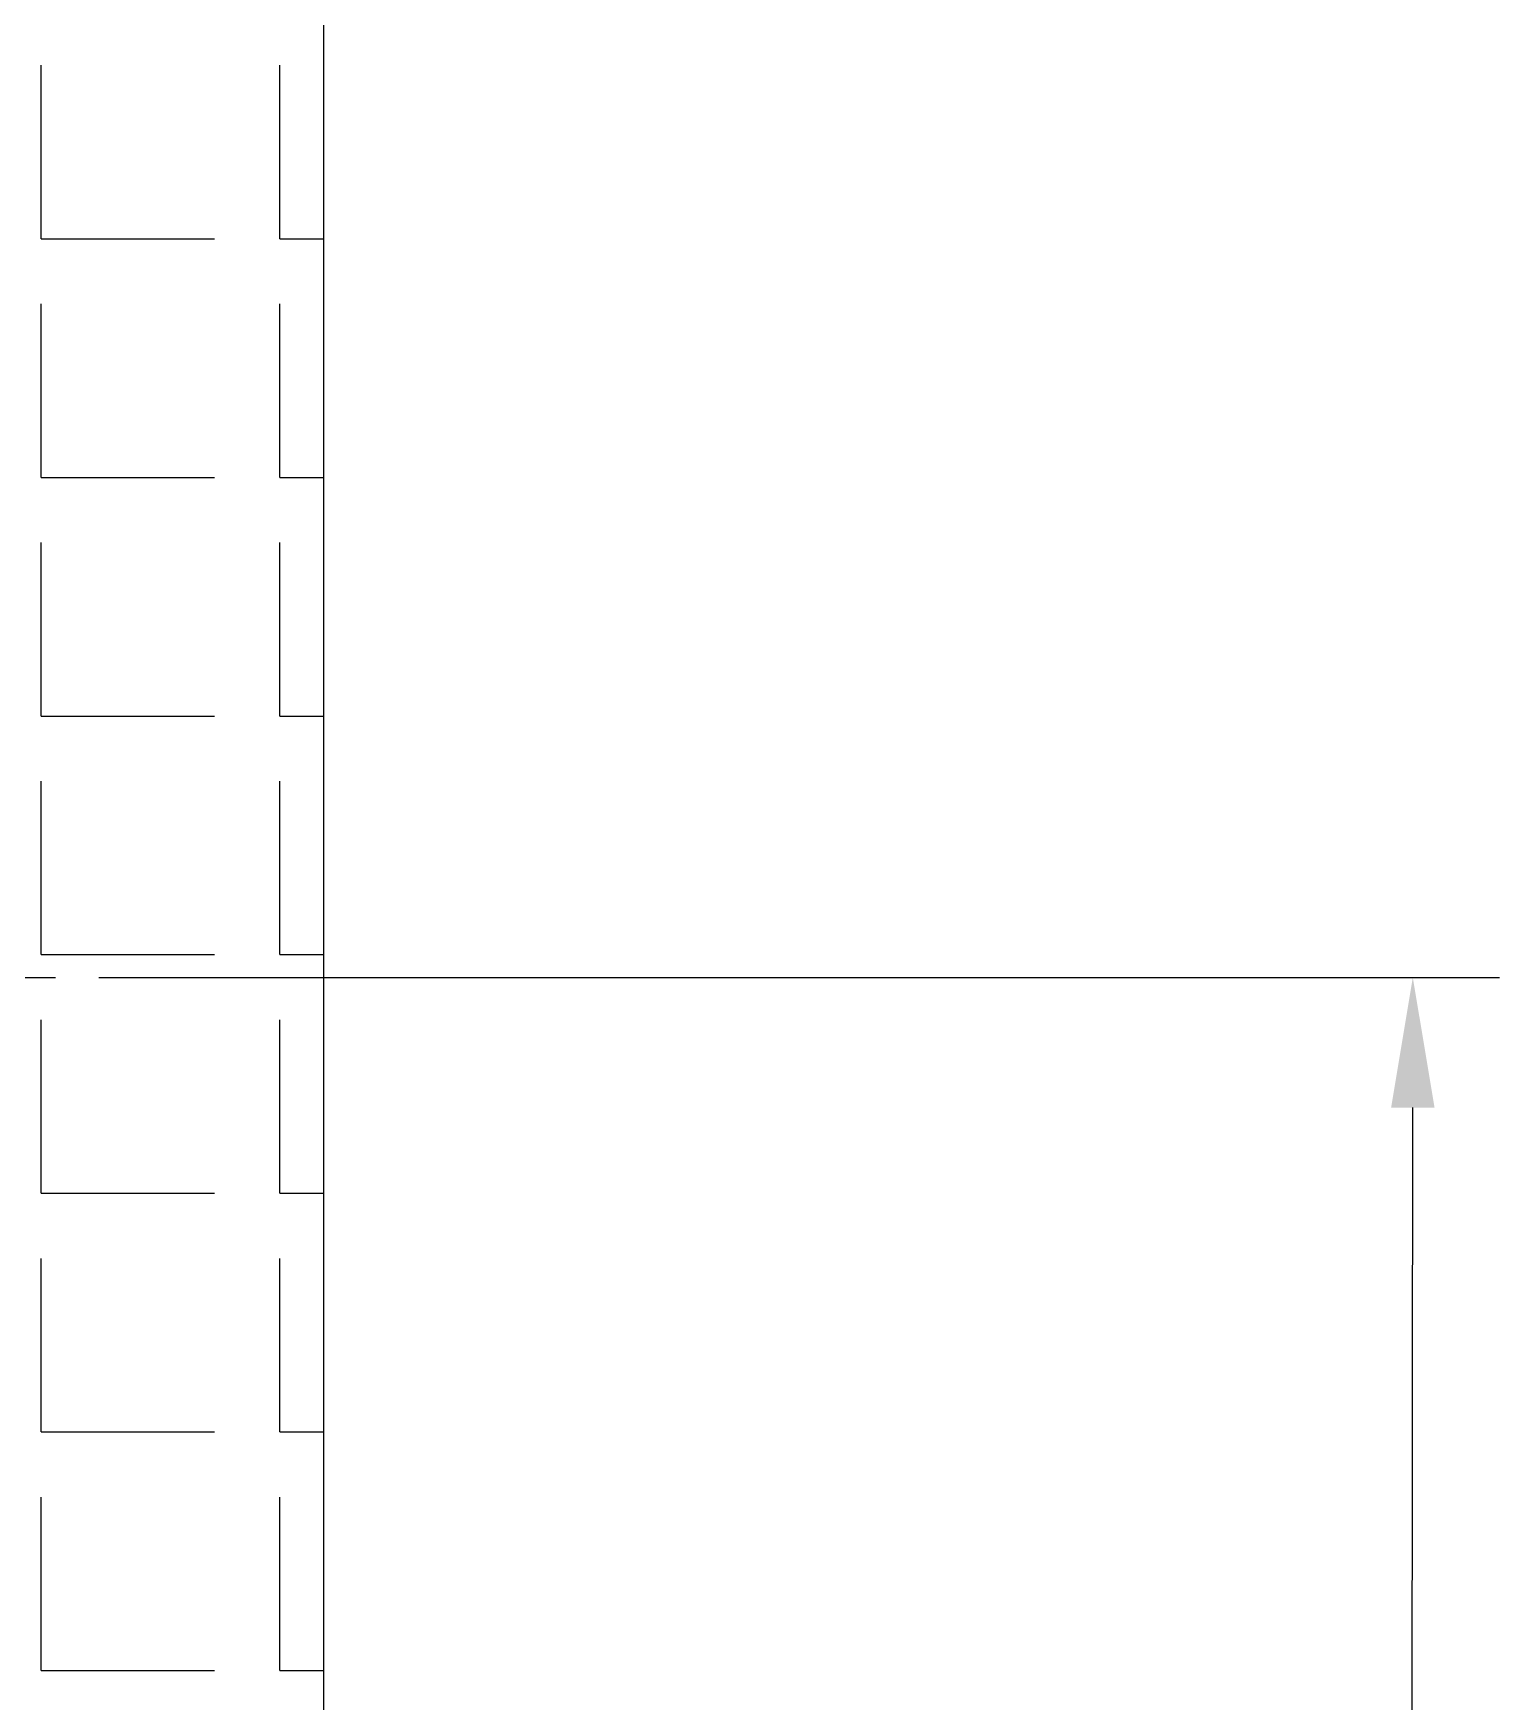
# Model space of a CAD drawing. Extents: x 2239 to 2659, y -1043 to -449.
# Drawn here: x 2581.55 to 2615.33, y -725.29 to -686.85 of the extents above; entities that cross this region are included whole.
import ezdxf

# ---------------------------------------------------------------- set-up
doc = ezdxf.new("R2010")
doc.units = 0
doc.header["$LTSCALE"] = 7
doc.header["$MEASUREMENT"] = 0
doc.linetypes.add('CENTER', pattern=[2, 1.25, -0.25, 0.25, -0.25])
doc.layers.get('0').update_dxf_attribs({"color": 2, "linetype": 'CONTINUOUS'})
doc.layers.add('CL', color=1, linetype='CENTER')
doc.layers.add('HT', color=3, linetype='CONTINUOUS')

msp = doc.modelspace()

# ---------------------------------------------------------------- linework, layer by layer
for p, q in [((2583.059, -708.603), (2615.333, -708.603)), ((2613.197, -833.18), (2613.333, -711.603))]:
    msp.add_line(p, q)
msp.add_solid([(2612.833, -711.603), (2613.833, -711.603), (2613.333, -708.603)])
at = {"layer": 'CL', "color": 1, "linetype": 'CENTER'}
msp.add_line((2564.47, -708.604), (2582.059, -708.603), dxfattribs=at)
at = {"layer": 'HT', "ltscale": 0.5}
for p, q in [((2588.241, -955.446), (2588.241, -569.546)), ((2581.729, -691.579), (2581.729, -687.579)), ((2587.229, -691.579), (2587.229, -687.579)), ((2581.729, -691.579), (2585.729, -691.579)), ((2587.229, -691.579), (2588.241, -691.579)), ((2581.729, -697.079), (2581.729, -693.079)), ((2587.229, -697.079), (2587.229, -693.079)), ((2581.729, -697.079), (2585.729, -697.079)), ((2587.229, -697.079), (2588.241, -697.079)), ((2581.729, -702.579), (2581.729, -698.579)), ((2587.229, -702.579), (2587.229, -698.579)), ((2581.729, -702.579), (2585.729, -702.579)), ((2587.229, -702.579), (2588.241, -702.579)), ((2581.729, -708.079), (2581.729, -704.079)), ((2587.229, -708.079), (2587.229, -704.079)), ((2581.729, -708.079), (2585.729, -708.079)), ((2587.229, -708.079), (2588.241, -708.079)), ((2581.729, -713.579), (2581.729, -709.579)), ((2587.229, -713.579), (2587.229, -709.579)), ((2581.729, -713.579), (2585.729, -713.579)), ((2587.229, -713.579), (2588.241, -713.579)), ((2581.729, -719.079), (2581.729, -715.079)), ((2587.229, -719.079), (2587.229, -715.079)), ((2581.729, -719.079), (2585.729, -719.079)), ((2587.229, -719.079), (2588.241, -719.079)), ((2581.729, -724.579), (2581.729, -720.579)), ((2587.229, -724.579), (2587.229, -720.579)), ((2581.729, -724.579), (2585.729, -724.579)), ((2587.229, -724.579), (2588.241, -724.579))]:
    msp.add_line(p, q, dxfattribs=at)

doc.saveas('drawing.dxf')
